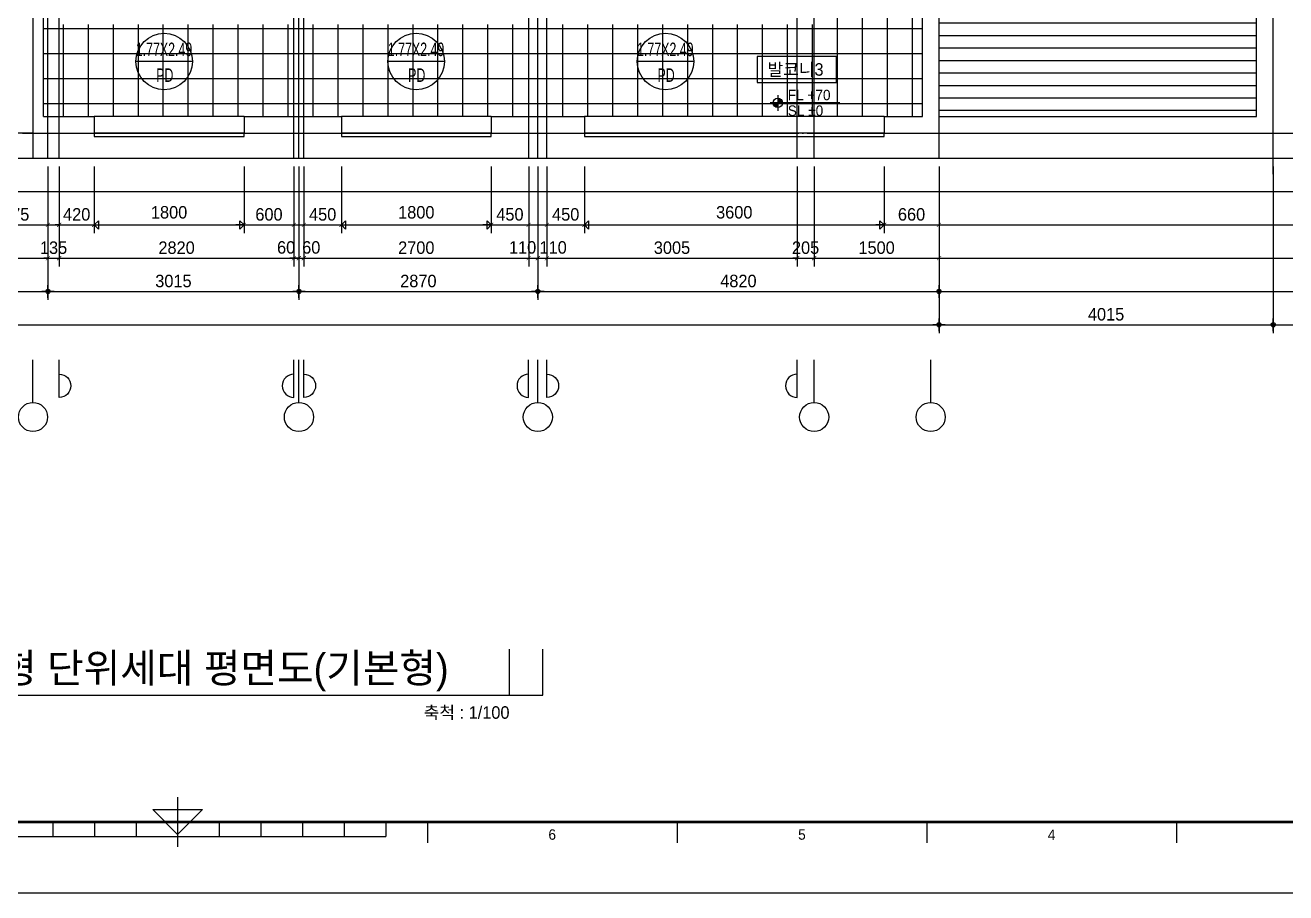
# Model space of a CAD drawing. Header units: millimetres. Extents: x -24416 to 92204, y -190080 to 23760.
# Drawn here: x 19218 to 34363, y -190080 to -179660 of the extents above; entities that cross this region are included whole.
import ezdxf
from ezdxf.enums import TextEntityAlignment as Align

# ---------------------------------------------------------------- set-up
doc = ezdxf.new("R2010")
doc.units = ezdxf.units.MM
doc.header["$LTSCALE"] = 50
doc.linetypes.add('AUDIT_D_220706163347-0', pattern=[0])
doc.linetypes.add('CEN', pattern=[62, 60, -1, 0, -1])
doc.layers.get('defpoints').update_dxf_attribs({"color": 139})
for name, color, linetype in [('A-레벨', 7, 'AUDIT_D_220706163347-0'), ('A-창호부호', 4, 'Continuous'), ('A-치수', 7, 'AUDIT_D_220706163347-0'), ('AA-BORD-FORM', 7, 'Continuous'), ('AA-BORD-TEXT', 3, 'Continuous'), ('AA-XXXX-DIMS', 7, 'Continuous'), ('AA-XXXX-SYMB', 7, 'Continuous'), ('AA-XXXX-TEXT', 3, 'Continuous'), ('ARDM', 7, 'Continuous'), ('CEN_CON', 1, 'CEN'), ('CEN_WALL', 12, 'CEN'), ('CONC', 2, 'Continuous'), ('DIM', 7, 'AUDIT_D_220706163347-0'), ('ELE3_CON', 7, 'Continuous'), ('HAT', 5, 'Continuous'), ('X - 단위세대$0$ETC', 6, 'Continuous'), ('바닥타일', 8, 'Continuous'), ('실명', 3, 'AUDIT_D_220706163347-0'), ('실명박스', 7, 'AUDIT_D_220706163347-0')]:
    doc.layers.add(name, color=color, linetype=linetype)
doc.layers.add('Defpoint', color=135, linetype='Continuous', plot=False)
doc.layers.add('MC', color=135, linetype='Continuous', plot=False)
doc.styles.add('HAUD01', font='Dotum.ttf')
doc.styles.add('맑은고딕', font='malgun.ttf', dxfattribs={"width": 0.9})
doc.dimstyles.new('DIM-50', dxfattribs={"dimscale": 50, "dimtxt": 3, "dimasz": 1, "dimexe": 2, "dimexo": 2, "dimgap": 1, "dimtad": 1, "dimdec": 0, "dimzin": 0, "dimdsep": 46, "dimtxsty": '맑은고딕', "dimblk1": 'DIMDOT', "dimblk2": 'DIMDOT', "dimsah": 1, "dimcen": 0.09, "dimdle": 2, "dimclrd": 7, "dimclre": 7, "dimclrt": 3, "dimadec": 0, "dimazin": 0, "dimtfac": 1, "dimtdec": 0, "dimtix": 1, "dimtmove": 2, "dimatfit": 3, "dimldrblk": 'DIMDOT', "dimfxl": 1, "dimtolj": 1, "dimtzin": 0, "dimarcsym": 0})
doc.dimstyles.new('MCDIM-50', dxfattribs={"dimscale": 50, "dimtxt": 3, "dimasz": 1, "dimexe": 2, "dimexo": 2, "dimgap": 1, "dimtad": 1, "dimdec": 0, "dimzin": 0, "dimdsep": 46, "dimtxsty": '맑은고딕', "dimblk1": 'ARCHTICK', "dimblk2": 'ARCHTICK', "dimsah": 1, "dimcen": 0.09, "dimdle": 2, "dimclrd": 7, "dimclre": 7, "dimclrt": 3, "dimadec": 0, "dimazin": 0, "dimtfac": 1, "dimtdec": 0, "dimtix": 1, "dimtmove": 2, "dimatfit": 3, "dimldrblk": 'ARCHTICK', "dimfxl": 1, "dimtolj": 1, "dimtzin": 0, "dimarcsym": 0})
doc.dimstyles.new('외부100-win', dxfattribs={"dimscale": 50, "dimtxt": 3, "dimasz": 1, "dimexe": 2, "dimexo": 2.5, "dimgap": 1.5, "dimtad": 1, "dimdec": 0, "dimzin": 0, "dimdsep": 46, "dimtxsty": '맑은고딕', "dimblk": 'DO2-2', "dimblk1": 'DO2-2', "dimblk2": 'DIMDOT', "dimcen": 0.09, "dimdle": 2, "dimclrd": 7, "dimclre": 7, "dimclrt": 3, "dimadec": 0, "dimazin": 0, "dimtfac": 1, "dimtdec": 0, "dimtix": 1, "dimtmove": 2, "dimatfit": 3, "dimldrblk": 'DO2-2', "dimfxl": 1, "dimtolj": 1, "dimtzin": 0, "dimarcsym": 0})

# ---------------------------------------------------------------- blocks, each defined once
blk = doc.blocks.new('A$C4D377245')
at = {"layer": 'A-창호부호'}
blk.add_line((675, 345), (15, 345), dxfattribs=at)
blk.add_circle((345, 345), 330, dxfattribs=at)
blk = doc.blocks.new('U-131B(기본)', base_point=(-85340, -187586))
at = {"layer": 'HAT', "ltscale": 100}
h = blk.add_hatch(dxfattribs=at)
h.set_pattern_fill('_USER', color=8, scale=150, pattern_type=0)
h.set_pattern_definition([(2e-15, (38263.87, -197032.43), (0, 150), [])])
h.paths.add_polyline_path([(-56010, -179026), (-59280, -179026), (-59280, -180551), (-59425, -180551), (-59825, -180551), (-59825, -182096), (-59825, -187386), (-56010, -187386)])
at = {"layer": '바닥타일'}
h = blk.add_hatch(dxfattribs=at)
h.set_pattern_fill('_USER', color=256, scale=300, double=1, pattern_type=0)
h.set_pattern_definition([(0, (-274922.57, -137101.1), (0, 300), []), (90, (-274922.57, -137101.1), (-300, 2e-14), [])])
h.paths.add_polyline_path([(-60025, -187386), (-60025, -181896), (-60025, -179946), (-60665, -179946), (-60665, -179036), (-61130, -179036), (-61130, -181531), (-61130, -182106), (-61130, -186281), (-70585, -186281), (-70585, -187386)])
at = {"layer": 'CEN_CON'}
for p, q in [((-55810, -188079), (-55810, -175556)), ((-59825, -187886), (-59825, -178969)), ((-70710, -187886), (-70710, -180211)), ((-70710, -187886), (-70710, -180711)), ((-70530, -187886), (-70530, -183461)), ((-64645, -187886), (-64645, -183461)), ((-70710, -187586), (-85945, -187586)), ((-70710, -187586), (-55510, -187586))]:
    blk.add_line(p, q, dxfattribs=at)
at = {"layer": 'CEN_WALL'}
for p, q in [((-61325, -187886), (-61325, -178536)), ((-67515, -187886), (-67515, -183461))]:
    blk.add_line(p, q, dxfattribs=at)
at = {"layer": 'CONC'}
for p, q in [((-70585, -187386), (-70585, -186071)), ((-60025, -187386), (-60025, -186201)), ((-59825, -187586), (-59825, -186201)), ((-70585, -187386), (-69975, -187386)), ((-69975, -187386), (-69975, -187586)), ((-68175, -187386), (-67005, -187386)), ((-68175, -187386), (-68175, -187586)), ((-67005, -187386), (-67005, -187586)), ((-65205, -187386), (-64085, -187386)), ((-65205, -187386), (-65205, -187586)), ((-64085, -187386), (-64085, -187586)), ((-60485, -187386), (-60025, -187386)), ((-60485, -187386), (-60485, -187586)), ((-70835, -187586), (-69975, -187586)), ((-68175, -187586), (-67005, -187586)), ((-65205, -187586), (-64085, -187586)), ((-60485, -187586), (-59825, -187586))]:
    blk.add_line(p, q, dxfattribs=at)
at = {"layer": 'ELE3_CON'}
for p, q in [((-55810, -187586), (-55810, -178826)), ((-56010, -187386), (-56010, -179026)), ((-68175, -187386), (-69975, -187386)), ((-65205, -187386), (-67005, -187386)), ((-60485, -187386), (-64085, -187386)), ((-59825, -187386), (-56010, -187386)), ((-59825, -187586), (-55810, -187586))]:
    blk.add_line(p, q, dxfattribs=at)
at = {"layer": 'MC'}
for p, q in [((-61530, -187886), (-61530, -178536)), ((-70395, -187886), (-70395, -183461)), ((-67575, -187886), (-67575, -183461)), ((-67455, -187886), (-67455, -183461)), ((-64755, -187886), (-64755, -183461)), ((-64535, -187886), (-64535, -183461))]:
    blk.add_line(p, q, dxfattribs=at)
at = {"layer": 'X - 단위세대$0$ETC'}
for points in [[(-68175, -187626), (-68175, -187586), (-69975, -187586), (-69975, -187626), (-68175, -187626)], [(-65205, -187626), (-65205, -187586), (-67005, -187586), (-67005, -187626), (-65205, -187626)], [(-60485, -187626), (-60485, -187586), (-64085, -187586), (-64085, -187626), (-60485, -187626)]]:
    blk.add_lwpolyline(points, dxfattribs=at)
blk = doc.blocks.new('A$Cb33ca4a3')
at = {"layer": 'A-레벨'}
h = blk.add_hatch(color=256, dxfattribs=at)
h.paths.add_polyline_path([(28260, -204409), (28260, -204353), (28203, -204353, 0.414214)])
h.paths.add_polyline_path([(28260, -204297), (28260, -204353), (28316, -204353, 0.414214)])
for p, q in [((28260, -204259), (28260, -204447)), ((29007, -204353), (28170, -204353))]:
    blk.add_line(p, q, dxfattribs=at)
blk.add_circle((28260, -204353), 56.2, dxfattribs=at)
at = {"layer": 'A-레벨', "color": 4, "style": 'HAUD01'}
for s, p in [('FL +70', (28380, -204321)), ('SL %%P0', (28380, -204509))]:
    blk.add_text(s, height=125, dxfattribs=at).set_placement(p)
blk = doc.blocks.new('중심')
at = {"layer": 'DIM'}
blk.add_line((-350, 0), (0, 0), dxfattribs=at)
blk.add_circle((-470, 0), 120, dxfattribs=at)
blk = doc.blocks.new('DIMDOT')
at = {"layer": 'AA-XXXX-DIMS'}
for p, q in [((-1.5, 0), (1.5, 0)), ((0, -1.5), (0, 1.5))]:
    blk.add_line(p, q, dxfattribs=at)
for radius in [0.5, 0.25]:
    blk.add_circle((0, 0), radius, dxfattribs=at)
blk = doc.blocks.new('*D203')
at = {"layer": 'defpoints', "color": 0, "transparency": 16777216}
for p in [(16192, -205018), (19492, -205018), (19492, -206618)]:
    blk.add_point(p, dxfattribs=at)
at = {"layer": 'DIM', "color": 7, "lineweight": -2, "transparency": 16777216}
for p, q in [((16192, -205118), (16192, -206718)), ((19492, -205118), (19492, -206718)), ((16242, -206618), (19442, -206618))]:
    blk.add_line(p, q, dxfattribs=at)
at = {"layer": 'DIM', "color": 7, "lineweight": -2, "transparency": 16777216, "xscale": 50, "yscale": 50, "zscale": 50, "rotation": 180}
blk.add_blockref('DIMDOT', (16192, -206618), dxfattribs=at)
at = {"layer": 'DIM', "color": 7, "lineweight": -2, "transparency": 16777216, "xscale": 50, "yscale": 50, "zscale": 50}
blk.add_blockref('DIMDOT', (19492, -206618), dxfattribs=at)
at = {"layer": 'DIM', "color": 3, "transparency": 16777216, "insert": (17842, -206493), "char_height": 150, "attachment_point": 5, "style": 'HAUD01'}
blk.add_mtext('\\A1;3300', dxfattribs=at)
blk = doc.blocks.new('*D204')
at = {"layer": 'defpoints', "color": 0, "transparency": 16777216}
for p in [(19492, -205018), (22507, -205018), (22507, -206618)]:
    blk.add_point(p, dxfattribs=at)
at = {"layer": 'DIM', "color": 7, "lineweight": -2, "transparency": 16777216}
for p, q in [((19492, -205118), (19492, -206718)), ((22507, -205118), (22507, -206718)), ((19542, -206618), (22457, -206618))]:
    blk.add_line(p, q, dxfattribs=at)
at = {"layer": 'DIM', "color": 7, "lineweight": -2, "transparency": 16777216, "xscale": 50, "yscale": 50, "zscale": 50, "rotation": 180}
blk.add_blockref('DIMDOT', (19492, -206618), dxfattribs=at)
at = {"layer": 'DIM', "color": 7, "lineweight": -2, "transparency": 16777216, "xscale": 50, "yscale": 50, "zscale": 50}
blk.add_blockref('DIMDOT', (22507, -206618), dxfattribs=at)
at = {"layer": 'DIM', "color": 3, "transparency": 16777216, "insert": (20999, -206493), "char_height": 150, "attachment_point": 5, "style": 'HAUD01'}
blk.add_mtext('\\A1;3015', dxfattribs=at)
blk = doc.blocks.new('*D205')
at = {"layer": 'defpoints', "color": 0, "transparency": 16777216}
for p in [(22507, -205018), (25377, -205018), (25377, -206618)]:
    blk.add_point(p, dxfattribs=at)
at = {"layer": 'DIM', "color": 7, "lineweight": -2, "transparency": 16777216}
for p, q in [((22507, -205118), (22507, -206718)), ((25377, -205118), (25377, -206718)), ((22557, -206618), (25327, -206618))]:
    blk.add_line(p, q, dxfattribs=at)
at = {"layer": 'DIM', "color": 7, "lineweight": -2, "transparency": 16777216, "xscale": 50, "yscale": 50, "zscale": 50, "rotation": 180}
blk.add_blockref('DIMDOT', (22507, -206618), dxfattribs=at)
at = {"layer": 'DIM', "color": 7, "lineweight": -2, "transparency": 16777216, "xscale": 50, "yscale": 50, "zscale": 50}
blk.add_blockref('DIMDOT', (25377, -206618), dxfattribs=at)
at = {"layer": 'DIM', "color": 3, "transparency": 16777216, "insert": (23942, -206493), "char_height": 150, "attachment_point": 5, "style": 'HAUD01'}
blk.add_mtext('\\A1;2870', dxfattribs=at)
blk = doc.blocks.new('*D206')
at = {"layer": 'defpoints', "color": 0, "transparency": 16777216}
for p in [(25377, -205018), (30197, -205018), (30197, -206618)]:
    blk.add_point(p, dxfattribs=at)
at = {"layer": 'DIM', "color": 7, "lineweight": -2, "transparency": 16777216}
for p, q in [((25377, -205118), (25377, -206718)), ((30197, -205118), (30197, -206718)), ((25427, -206618), (30147, -206618))]:
    blk.add_line(p, q, dxfattribs=at)
at = {"layer": 'DIM', "color": 7, "lineweight": -2, "transparency": 16777216, "xscale": 50, "yscale": 50, "zscale": 50, "rotation": 180}
blk.add_blockref('DIMDOT', (25377, -206618), dxfattribs=at)
at = {"layer": 'DIM', "color": 7, "lineweight": -2, "transparency": 16777216, "xscale": 50, "yscale": 50, "zscale": 50}
blk.add_blockref('DIMDOT', (30197, -206618), dxfattribs=at)
at = {"layer": 'DIM', "color": 3, "transparency": 16777216, "insert": (27787, -206493), "char_height": 150, "attachment_point": 5, "style": 'HAUD01'}
blk.add_mtext('\\A1;4820', dxfattribs=at)
blk = doc.blocks.new('*D207')
at = {"layer": 'defpoints', "color": 0, "transparency": 16777216}
for p in [(30197, -205018), (34212, -205018), (34212, -207018)]:
    blk.add_point(p, dxfattribs=at)
at = {"layer": 'DIM', "color": 7, "lineweight": -2, "transparency": 16777216}
for p, q in [((30197, -205118), (30197, -207118)), ((34212, -205118), (34212, -207118)), ((30247, -207018), (34162, -207018))]:
    blk.add_line(p, q, dxfattribs=at)
at = {"layer": 'DIM', "color": 7, "lineweight": -2, "transparency": 16777216, "xscale": 50, "yscale": 50, "zscale": 50, "rotation": 180}
blk.add_blockref('DIMDOT', (30197, -207018), dxfattribs=at)
at = {"layer": 'DIM', "color": 7, "lineweight": -2, "transparency": 16777216, "xscale": 50, "yscale": 50, "zscale": 50}
blk.add_blockref('DIMDOT', (34212, -207018), dxfattribs=at)
at = {"layer": 'DIM', "color": 3, "transparency": 16777216, "insert": (32204, -206893), "char_height": 150, "attachment_point": 5, "style": 'HAUD01'}
blk.add_mtext('\\A1;4015', dxfattribs=at)
blk = doc.blocks.new('*D208')
at = {"layer": 'defpoints', "color": 0, "transparency": 16777216}
for p in [(4682, -205018), (30197, -205018), (30197, -207018)]:
    blk.add_point(p, dxfattribs=at)
at = {"layer": 'DIM', "color": 7, "lineweight": -2, "transparency": 16777216}
for p, q in [((4682, -205118), (4682, -207118)), ((30197, -205118), (30197, -207118)), ((4732, -207018), (30147, -207018))]:
    blk.add_line(p, q, dxfattribs=at)
at = {"layer": 'DIM', "color": 7, "lineweight": -2, "transparency": 16777216, "xscale": 50, "yscale": 50, "zscale": 50, "rotation": 180}
blk.add_blockref('DIMDOT', (4682, -207018), dxfattribs=at)
at = {"layer": 'DIM', "color": 7, "lineweight": -2, "transparency": 16777216, "xscale": 50, "yscale": 50, "zscale": 50}
blk.add_blockref('DIMDOT', (30197, -207018), dxfattribs=at)
at = {"layer": 'DIM', "color": 3, "transparency": 16777216, "insert": (17439, -206893), "char_height": 150, "attachment_point": 5, "style": 'HAUD01'}
blk.add_mtext('\\A1;25515', dxfattribs=at)
blk = doc.blocks.new('_ArchTick')
at = {"color": 0, "linetype": 'ByBlock', "const_width": 0.15}
blk.add_lwpolyline([(-0.5, -0.5), (0.5, 0.5)], dxfattribs=at)
blk = doc.blocks.new('*D218')
at = {"layer": 'defpoints', "color": 0, "linetype": 'ByBlock', "transparency": 16777216}
for p in [(19492, -205018), (19627, -205018), (19627, -206218)]:
    blk.add_point(p, dxfattribs=at)
at = {"layer": 'DIM', "color": 7, "linetype": 'ByBlock', "lineweight": -2, "transparency": 16777216}
for p, q in [((19492, -205118), (19492, -206318)), ((19627, -205118), (19627, -206318)), ((19492, -206218), (19442, -206218)), ((19492, -206218), (19627, -206218)), ((19627, -206218), (19677, -206218))]:
    blk.add_line(p, q, dxfattribs=at)
at = {"layer": 'DIM', "color": 7, "linetype": 'ByBlock', "lineweight": -2, "transparency": 16777216, "xscale": 50, "yscale": 50, "zscale": 50}
blk.add_blockref('_ArchTick', (19492, -206218), dxfattribs=at)
at = {"layer": 'DIM', "color": 7, "linetype": 'ByBlock', "lineweight": -2, "transparency": 16777216, "xscale": 50, "yscale": 50, "zscale": 50, "rotation": 180}
blk.add_blockref('_ArchTick', (19627, -206218), dxfattribs=at)
at = {"layer": 'DIM', "color": 3, "linetype": 'ByBlock', "transparency": 16777216, "insert": (19559, -206093), "char_height": 150, "attachment_point": 5, "style": 'HAUD01'}
blk.add_mtext('\\A1;135', dxfattribs=at)
blk = doc.blocks.new('*D219')
at = {"layer": 'defpoints', "color": 0, "linetype": 'ByBlock', "transparency": 16777216}
for p in [(19627, -205018), (22447, -205018), (22447, -206218)]:
    blk.add_point(p, dxfattribs=at)
at = {"layer": 'DIM', "color": 7, "linetype": 'ByBlock', "lineweight": -2, "transparency": 16777216}
for p, q in [((19627, -205118), (19627, -206318)), ((22447, -205118), (22447, -206318)), ((19527, -206218), (22547, -206218))]:
    blk.add_line(p, q, dxfattribs=at)
at = {"layer": 'DIM', "color": 7, "linetype": 'ByBlock', "lineweight": -2, "transparency": 16777216, "xscale": 50, "yscale": 50, "zscale": 50, "rotation": 180}
blk.add_blockref('_ArchTick', (19627, -206218), dxfattribs=at)
at = {"layer": 'DIM', "color": 7, "linetype": 'ByBlock', "lineweight": -2, "transparency": 16777216, "xscale": 50, "yscale": 50, "zscale": 50}
blk.add_blockref('_ArchTick', (22447, -206218), dxfattribs=at)
at = {"layer": 'DIM', "color": 3, "linetype": 'ByBlock', "transparency": 16777216, "insert": (21037, -206093), "char_height": 150, "attachment_point": 5, "style": 'HAUD01'}
blk.add_mtext('\\A1;2820', dxfattribs=at)
blk = doc.blocks.new('*D220')
at = {"layer": 'defpoints', "color": 0, "linetype": 'ByBlock', "transparency": 16777216}
for p in [(22447, -205018), (22507, -205018), (22507, -206218)]:
    blk.add_point(p, dxfattribs=at)
at = {"layer": 'DIM', "color": 7, "linetype": 'ByBlock', "lineweight": -2, "transparency": 16777216}
for p, q in [((22447, -205118), (22447, -206318)), ((22507, -205118), (22507, -206318)), ((22447, -206218), (22397, -206218)), ((22447, -206218), (22507, -206218)), ((22507, -206218), (22557, -206218))]:
    blk.add_line(p, q, dxfattribs=at)
at = {"layer": 'DIM', "color": 7, "linetype": 'ByBlock', "lineweight": -2, "transparency": 16777216, "xscale": 50, "yscale": 50, "zscale": 50}
blk.add_blockref('_ArchTick', (22447, -206218), dxfattribs=at)
at = {"layer": 'DIM', "color": 7, "linetype": 'ByBlock', "lineweight": -2, "transparency": 16777216, "xscale": 50, "yscale": 50, "zscale": 50, "rotation": 180}
blk.add_blockref('_ArchTick', (22507, -206218), dxfattribs=at)
at = {"layer": 'DIM', "color": 3, "linetype": 'ByBlock', "transparency": 16777216, "insert": (22353, -206090), "char_height": 150, "attachment_point": 5, "style": 'HAUD01'}
blk.add_mtext('\\A1;60', dxfattribs=at)
blk = doc.blocks.new('*D221')
at = {"layer": 'defpoints', "color": 0, "linetype": 'ByBlock', "transparency": 16777216}
for p in [(22507, -205018), (22567, -205018), (22567, -206218)]:
    blk.add_point(p, dxfattribs=at)
at = {"layer": 'DIM', "color": 7, "linetype": 'ByBlock', "lineweight": -2, "transparency": 16777216}
for p, q in [((22507, -205118), (22507, -206318)), ((22567, -205118), (22567, -206318)), ((22507, -206218), (22457, -206218)), ((22507, -206218), (22567, -206218)), ((22567, -206218), (22617, -206218))]:
    blk.add_line(p, q, dxfattribs=at)
at = {"layer": 'DIM', "color": 7, "linetype": 'ByBlock', "lineweight": -2, "transparency": 16777216, "xscale": 50, "yscale": 50, "zscale": 50}
blk.add_blockref('_ArchTick', (22507, -206218), dxfattribs=at)
at = {"layer": 'DIM', "color": 7, "linetype": 'ByBlock', "lineweight": -2, "transparency": 16777216, "xscale": 50, "yscale": 50, "zscale": 50, "rotation": 180}
blk.add_blockref('_ArchTick', (22567, -206218), dxfattribs=at)
at = {"layer": 'DIM', "color": 3, "linetype": 'ByBlock', "transparency": 16777216, "insert": (22655, -206090), "char_height": 150, "attachment_point": 5, "style": 'HAUD01'}
blk.add_mtext('\\A1;60', dxfattribs=at)
blk = doc.blocks.new('*D222')
at = {"layer": 'defpoints', "color": 0, "linetype": 'ByBlock', "transparency": 16777216}
for p in [(22567, -205018), (25267, -205018), (25267, -206218)]:
    blk.add_point(p, dxfattribs=at)
at = {"layer": 'DIM', "color": 7, "linetype": 'ByBlock', "lineweight": -2, "transparency": 16777216}
for p, q in [((22567, -205118), (22567, -206318)), ((25267, -205118), (25267, -206318)), ((22467, -206218), (25367, -206218))]:
    blk.add_line(p, q, dxfattribs=at)
at = {"layer": 'DIM', "color": 7, "linetype": 'ByBlock', "lineweight": -2, "transparency": 16777216, "xscale": 50, "yscale": 50, "zscale": 50, "rotation": 180}
blk.add_blockref('_ArchTick', (22567, -206218), dxfattribs=at)
at = {"layer": 'DIM', "color": 7, "linetype": 'ByBlock', "lineweight": -2, "transparency": 16777216, "xscale": 50, "yscale": 50, "zscale": 50}
blk.add_blockref('_ArchTick', (25267, -206218), dxfattribs=at)
at = {"layer": 'DIM', "color": 3, "linetype": 'ByBlock', "transparency": 16777216, "insert": (23917, -206093), "char_height": 150, "attachment_point": 5, "style": 'HAUD01'}
blk.add_mtext('\\A1;2700', dxfattribs=at)
blk = doc.blocks.new('*D223')
at = {"layer": 'defpoints', "color": 0, "linetype": 'ByBlock', "transparency": 16777216}
for p in [(25267, -205018), (25377, -205018), (25377, -206218)]:
    blk.add_point(p, dxfattribs=at)
at = {"layer": 'DIM', "color": 7, "linetype": 'ByBlock', "lineweight": -2, "transparency": 16777216}
for p, q in [((25267, -205118), (25267, -206318)), ((25377, -205118), (25377, -206318)), ((25167, -206218), (25477, -206218))]:
    blk.add_line(p, q, dxfattribs=at)
at = {"layer": 'DIM', "color": 7, "linetype": 'ByBlock', "lineweight": -2, "transparency": 16777216, "xscale": 50, "yscale": 50, "zscale": 50, "rotation": 180}
blk.add_blockref('_ArchTick', (25267, -206218), dxfattribs=at)
at = {"layer": 'DIM', "color": 7, "linetype": 'ByBlock', "lineweight": -2, "transparency": 16777216, "xscale": 50, "yscale": 50, "zscale": 50}
blk.add_blockref('_ArchTick', (25377, -206218), dxfattribs=at)
at = {"layer": 'DIM', "color": 3, "linetype": 'ByBlock', "transparency": 16777216, "insert": (25194, -206090), "char_height": 150, "attachment_point": 5, "style": 'HAUD01'}
blk.add_mtext('\\A1;110', dxfattribs=at)
blk = doc.blocks.new('*D224')
at = {"layer": 'defpoints', "color": 0, "linetype": 'ByBlock', "transparency": 16777216}
for p in [(25377, -205018), (25487, -205018), (25487, -206218)]:
    blk.add_point(p, dxfattribs=at)
at = {"layer": 'DIM', "color": 7, "linetype": 'ByBlock', "lineweight": -2, "transparency": 16777216}
for p, q in [((25377, -205118), (25377, -206318)), ((25487, -205118), (25487, -206318)), ((25277, -206218), (25587, -206218))]:
    blk.add_line(p, q, dxfattribs=at)
at = {"layer": 'DIM', "color": 7, "linetype": 'ByBlock', "lineweight": -2, "transparency": 16777216, "xscale": 50, "yscale": 50, "zscale": 50, "rotation": 180}
blk.add_blockref('_ArchTick', (25377, -206218), dxfattribs=at)
at = {"layer": 'DIM', "color": 7, "linetype": 'ByBlock', "lineweight": -2, "transparency": 16777216, "xscale": 50, "yscale": 50, "zscale": 50}
blk.add_blockref('_ArchTick', (25487, -206218), dxfattribs=at)
at = {"layer": 'DIM', "color": 3, "linetype": 'ByBlock', "transparency": 16777216, "insert": (25561, -206090), "char_height": 150, "attachment_point": 5, "style": 'HAUD01'}
blk.add_mtext('\\A1;110', dxfattribs=at)
blk = doc.blocks.new('*D225')
at = {"layer": 'defpoints', "color": 0, "linetype": 'ByBlock', "transparency": 16777216}
for p in [(25487, -205018), (28492, -205018), (28492, -206218)]:
    blk.add_point(p, dxfattribs=at)
at = {"layer": 'DIM', "color": 7, "linetype": 'ByBlock', "lineweight": -2, "transparency": 16777216}
for p, q in [((25487, -205118), (25487, -206318)), ((28492, -205118), (28492, -206318)), ((25387, -206218), (28592, -206218))]:
    blk.add_line(p, q, dxfattribs=at)
at = {"layer": 'DIM', "color": 7, "linetype": 'ByBlock', "lineweight": -2, "transparency": 16777216, "xscale": 50, "yscale": 50, "zscale": 50, "rotation": 180}
blk.add_blockref('_ArchTick', (25487, -206218), dxfattribs=at)
at = {"layer": 'DIM', "color": 7, "linetype": 'ByBlock', "lineweight": -2, "transparency": 16777216, "xscale": 50, "yscale": 50, "zscale": 50}
blk.add_blockref('_ArchTick', (28492, -206218), dxfattribs=at)
at = {"layer": 'DIM', "color": 3, "linetype": 'ByBlock', "transparency": 16777216, "insert": (26989, -206093), "char_height": 150, "attachment_point": 5, "style": 'HAUD01'}
blk.add_mtext('\\A1;3005', dxfattribs=at)
blk = doc.blocks.new('*D226')
at = {"layer": 'defpoints', "color": 0, "linetype": 'ByBlock', "transparency": 16777216}
for p in [(28492, -205018), (28697, -205018), (28697, -206218)]:
    blk.add_point(p, dxfattribs=at)
at = {"layer": 'DIM', "color": 7, "linetype": 'ByBlock', "lineweight": -2, "transparency": 16777216}
for p, q in [((28492, -205118), (28492, -206318)), ((28697, -205118), (28697, -206318)), ((28492, -206218), (28442, -206218)), ((28492, -206218), (28697, -206218)), ((28697, -206218), (28747, -206218))]:
    blk.add_line(p, q, dxfattribs=at)
at = {"layer": 'DIM', "color": 7, "linetype": 'ByBlock', "lineweight": -2, "transparency": 16777216, "xscale": 50, "yscale": 50, "zscale": 50}
blk.add_blockref('_ArchTick', (28492, -206218), dxfattribs=at)
at = {"layer": 'DIM', "color": 7, "linetype": 'ByBlock', "lineweight": -2, "transparency": 16777216, "xscale": 50, "yscale": 50, "zscale": 50, "rotation": 180}
blk.add_blockref('_ArchTick', (28697, -206218), dxfattribs=at)
at = {"layer": 'DIM', "color": 3, "linetype": 'ByBlock', "transparency": 16777216, "insert": (28594, -206093), "char_height": 150, "attachment_point": 5, "style": 'HAUD01'}
blk.add_mtext('\\A1;205', dxfattribs=at)
blk = doc.blocks.new('*D227')
at = {"layer": 'defpoints', "color": 0, "linetype": 'ByBlock', "transparency": 16777216}
for p in [(28697, -205018), (30197, -205018), (30197, -206218)]:
    blk.add_point(p, dxfattribs=at)
at = {"layer": 'DIM', "color": 7, "linetype": 'ByBlock', "lineweight": -2, "transparency": 16777216}
for p, q in [((28697, -205118), (28697, -206318)), ((30197, -205118), (30197, -206318)), ((28597, -206218), (30297, -206218))]:
    blk.add_line(p, q, dxfattribs=at)
at = {"layer": 'DIM', "color": 7, "linetype": 'ByBlock', "lineweight": -2, "transparency": 16777216, "xscale": 50, "yscale": 50, "zscale": 50, "rotation": 180}
blk.add_blockref('_ArchTick', (28697, -206218), dxfattribs=at)
at = {"layer": 'DIM', "color": 7, "linetype": 'ByBlock', "lineweight": -2, "transparency": 16777216, "xscale": 50, "yscale": 50, "zscale": 50}
blk.add_blockref('_ArchTick', (30197, -206218), dxfattribs=at)
at = {"layer": 'DIM', "color": 3, "linetype": 'ByBlock', "transparency": 16777216, "insert": (29447, -206093), "char_height": 150, "attachment_point": 5, "style": 'HAUD01'}
blk.add_mtext('\\A1;1500', dxfattribs=at)
blk = doc.blocks.new('*D260')
at = {"layer": 'defpoints', "color": 0, "linetype": 'ByBlock', "transparency": 16777216}
for p in [(18717, -205018), (19492, -205018), (19492, -205818)]:
    blk.add_point(p, dxfattribs=at)
at = {"layer": 'DIM', "color": 7, "linetype": 'ByBlock', "lineweight": -2, "transparency": 16777216}
for p, q in [((18717, -205118), (18717, -205918)), ((19492, -205118), (19492, -205918)), ((18617, -205818), (19592, -205818))]:
    blk.add_line(p, q, dxfattribs=at)
at = {"layer": 'DIM', "color": 7, "linetype": 'ByBlock', "lineweight": -2, "transparency": 16777216, "xscale": 50, "yscale": 50, "zscale": 50, "rotation": 180}
blk.add_blockref('_ArchTick', (18717, -205818), dxfattribs=at)
at = {"layer": 'DIM', "color": 7, "linetype": 'ByBlock', "lineweight": -2, "transparency": 16777216, "xscale": 50, "yscale": 50, "zscale": 50}
blk.add_blockref('_ArchTick', (19492, -205818), dxfattribs=at)
at = {"layer": 'DIM', "color": 3, "linetype": 'ByBlock', "transparency": 16777216, "insert": (19104, -205693), "char_height": 150, "attachment_point": 5, "style": 'HAUD01'}
blk.add_mtext('\\A1;775', dxfattribs=at)
blk = doc.blocks.new('*D261')
at = {"layer": 'defpoints', "color": 0, "linetype": 'ByBlock', "transparency": 16777216}
for p in [(19627, -205018), (20047, -205018), (20047, -205818)]:
    blk.add_point(p, dxfattribs=at)
at = {"layer": 'DIM', "color": 7, "linetype": 'ByBlock', "lineweight": -2, "transparency": 16777216}
for p, q in [((19627, -205118), (19627, -205918)), ((20047, -205118), (20047, -205918)), ((19627, -205818), (19577, -205818)), ((19627, -205818), (20047, -205818)), ((20047, -205818), (20097, -205818))]:
    blk.add_line(p, q, dxfattribs=at)
at = {"layer": 'DIM', "color": 7, "linetype": 'ByBlock', "lineweight": -2, "transparency": 16777216, "xscale": 50, "yscale": 50, "zscale": 50}
blk.add_blockref('_ArchTick', (19627, -205818), dxfattribs=at)
at = {"layer": 'DIM', "color": 7, "linetype": 'ByBlock', "lineweight": -2, "transparency": 16777216, "xscale": 50, "yscale": 50, "zscale": 50, "rotation": 180}
blk.add_blockref('_ArchTick', (20047, -205818), dxfattribs=at)
at = {"layer": 'DIM', "color": 3, "linetype": 'ByBlock', "transparency": 16777216, "insert": (19837, -205693), "char_height": 150, "attachment_point": 5, "style": 'HAUD01'}
blk.add_mtext('\\A1;420', dxfattribs=at)
blk = doc.blocks.new('DO2-2')
at = {"layer": 'ARDM'}
blk.add_line((0, 0), (-2, 0), dxfattribs=at)
blk.add_lwpolyline([(-1, -1), (-1, 1), (0, 0)], close=True, dxfattribs=at)
blk = doc.blocks.new('*D262')
at = {"layer": 'defpoints', "color": 0, "linetype": 'ByBlock', "transparency": 16777216}
for p in [(20047, -205018), (21847, -205018), (21847, -205818)]:
    blk.add_point(p, dxfattribs=at)
at = {"layer": 'DIM', "color": 7, "linetype": 'ByBlock', "lineweight": -2, "transparency": 16777216}
for p, q in [((20047, -205143), (20047, -205918)), ((21847, -205143), (21847, -205918)), ((20097, -205818), (21797, -205818))]:
    blk.add_line(p, q, dxfattribs=at)
at = {"layer": 'DIM', "color": 7, "linetype": 'ByBlock', "lineweight": -2, "transparency": 16777216, "xscale": 50, "yscale": 50, "zscale": 50, "rotation": 180}
blk.add_blockref('DO2-2', (20047, -205818), dxfattribs=at)
at = {"layer": 'DIM', "color": 7, "linetype": 'ByBlock', "lineweight": -2, "transparency": 16777216, "xscale": 50, "yscale": 50, "zscale": 50}
blk.add_blockref('DO2-2', (21847, -205818), dxfattribs=at)
at = {"layer": 'DIM', "color": 3, "linetype": 'ByBlock', "transparency": 16777216, "insert": (20947, -205668), "char_height": 150, "attachment_point": 5, "style": 'HAUD01'}
blk.add_mtext('\\A1;1800', dxfattribs=at)
blk = doc.blocks.new('*D263')
at = {"layer": 'defpoints', "color": 0, "linetype": 'ByBlock', "transparency": 16777216}
for p in [(21847, -205018), (22447, -205018), (22447, -205818)]:
    blk.add_point(p, dxfattribs=at)
at = {"layer": 'DIM', "color": 7, "linetype": 'ByBlock', "lineweight": -2, "transparency": 16777216}
for p, q in [((21847, -205118), (21847, -205918)), ((22447, -205118), (22447, -205918)), ((21747, -205818), (22547, -205818))]:
    blk.add_line(p, q, dxfattribs=at)
at = {"layer": 'DIM', "color": 7, "linetype": 'ByBlock', "lineweight": -2, "transparency": 16777216, "xscale": 50, "yscale": 50, "zscale": 50, "rotation": 180}
blk.add_blockref('_ArchTick', (21847, -205818), dxfattribs=at)
at = {"layer": 'DIM', "color": 7, "linetype": 'ByBlock', "lineweight": -2, "transparency": 16777216, "xscale": 50, "yscale": 50, "zscale": 50}
blk.add_blockref('_ArchTick', (22447, -205818), dxfattribs=at)
at = {"layer": 'DIM', "color": 3, "linetype": 'ByBlock', "transparency": 16777216, "insert": (22147, -205693), "char_height": 150, "attachment_point": 5, "style": 'HAUD01'}
blk.add_mtext('\\A1;600', dxfattribs=at)
blk = doc.blocks.new('*D264')
at = {"layer": 'defpoints', "color": 0, "linetype": 'ByBlock', "transparency": 16777216}
for p in [(22567, -205018), (23017, -205018), (23017, -205818)]:
    blk.add_point(p, dxfattribs=at)
at = {"layer": 'DIM', "color": 7, "linetype": 'ByBlock', "lineweight": -2, "transparency": 16777216}
for p, q in [((22567, -205118), (22567, -205918)), ((23017, -205118), (23017, -205918)), ((22467, -205818), (23117, -205818))]:
    blk.add_line(p, q, dxfattribs=at)
at = {"layer": 'DIM', "color": 7, "linetype": 'ByBlock', "lineweight": -2, "transparency": 16777216, "xscale": 50, "yscale": 50, "zscale": 50, "rotation": 180}
blk.add_blockref('_ArchTick', (22567, -205818), dxfattribs=at)
at = {"layer": 'DIM', "color": 7, "linetype": 'ByBlock', "lineweight": -2, "transparency": 16777216, "xscale": 50, "yscale": 50, "zscale": 50}
blk.add_blockref('_ArchTick', (23017, -205818), dxfattribs=at)
at = {"layer": 'DIM', "color": 3, "linetype": 'ByBlock', "transparency": 16777216, "insert": (22792, -205693), "char_height": 150, "attachment_point": 5, "style": 'HAUD01'}
blk.add_mtext('\\A1;450', dxfattribs=at)
blk = doc.blocks.new('*D265')
at = {"layer": 'defpoints', "color": 0, "linetype": 'ByBlock', "transparency": 16777216}
for p in [(23017, -205018), (24817, -205018), (24817, -205818)]:
    blk.add_point(p, dxfattribs=at)
at = {"layer": 'DIM', "color": 7, "linetype": 'ByBlock', "lineweight": -2, "transparency": 16777216}
for p, q in [((23017, -205143), (23017, -205918)), ((24817, -205143), (24817, -205918)), ((23067, -205818), (24767, -205818))]:
    blk.add_line(p, q, dxfattribs=at)
at = {"layer": 'DIM', "color": 7, "linetype": 'ByBlock', "lineweight": -2, "transparency": 16777216, "xscale": 50, "yscale": 50, "zscale": 50, "rotation": 180}
blk.add_blockref('DO2-2', (23017, -205818), dxfattribs=at)
at = {"layer": 'DIM', "color": 7, "linetype": 'ByBlock', "lineweight": -2, "transparency": 16777216, "xscale": 50, "yscale": 50, "zscale": 50}
blk.add_blockref('DO2-2', (24817, -205818), dxfattribs=at)
at = {"layer": 'DIM', "color": 3, "linetype": 'ByBlock', "transparency": 16777216, "insert": (23917, -205668), "char_height": 150, "attachment_point": 5, "style": 'HAUD01'}
blk.add_mtext('\\A1;1800', dxfattribs=at)
blk = doc.blocks.new('*D266')
at = {"layer": 'defpoints', "color": 0, "linetype": 'ByBlock', "transparency": 16777216}
for p in [(24817, -205018), (25267, -205018), (25267, -205818)]:
    blk.add_point(p, dxfattribs=at)
at = {"layer": 'DIM', "color": 7, "linetype": 'ByBlock', "lineweight": -2, "transparency": 16777216}
for p, q in [((24817, -205118), (24817, -205918)), ((25267, -205118), (25267, -205918)), ((24717, -205818), (25367, -205818))]:
    blk.add_line(p, q, dxfattribs=at)
at = {"layer": 'DIM', "color": 7, "linetype": 'ByBlock', "lineweight": -2, "transparency": 16777216, "xscale": 50, "yscale": 50, "zscale": 50, "rotation": 180}
blk.add_blockref('_ArchTick', (24817, -205818), dxfattribs=at)
at = {"layer": 'DIM', "color": 7, "linetype": 'ByBlock', "lineweight": -2, "transparency": 16777216, "xscale": 50, "yscale": 50, "zscale": 50}
blk.add_blockref('_ArchTick', (25267, -205818), dxfattribs=at)
at = {"layer": 'DIM', "color": 3, "linetype": 'ByBlock', "transparency": 16777216, "insert": (25042, -205693), "char_height": 150, "attachment_point": 5, "style": 'HAUD01'}
blk.add_mtext('\\A1;450', dxfattribs=at)
blk = doc.blocks.new('*D267')
at = {"layer": 'defpoints', "color": 0, "linetype": 'ByBlock', "transparency": 16777216}
for p in [(25487, -205018), (25937, -205018), (25937, -205818)]:
    blk.add_point(p, dxfattribs=at)
at = {"layer": 'DIM', "color": 7, "linetype": 'ByBlock', "lineweight": -2, "transparency": 16777216}
for p, q in [((25487, -205118), (25487, -205918)), ((25937, -205118), (25937, -205918)), ((25387, -205818), (26037, -205818))]:
    blk.add_line(p, q, dxfattribs=at)
at = {"layer": 'DIM', "color": 7, "linetype": 'ByBlock', "lineweight": -2, "transparency": 16777216, "xscale": 50, "yscale": 50, "zscale": 50, "rotation": 180}
blk.add_blockref('_ArchTick', (25487, -205818), dxfattribs=at)
at = {"layer": 'DIM', "color": 7, "linetype": 'ByBlock', "lineweight": -2, "transparency": 16777216, "xscale": 50, "yscale": 50, "zscale": 50}
blk.add_blockref('_ArchTick', (25937, -205818), dxfattribs=at)
at = {"layer": 'DIM', "color": 3, "linetype": 'ByBlock', "transparency": 16777216, "insert": (25712, -205693), "char_height": 150, "attachment_point": 5, "style": 'HAUD01'}
blk.add_mtext('\\A1;450', dxfattribs=at)
blk = doc.blocks.new('*D268')
at = {"layer": 'defpoints', "color": 0, "linetype": 'ByBlock', "transparency": 16777216}
for p in [(25937, -205018), (29537, -205018), (29537, -205818)]:
    blk.add_point(p, dxfattribs=at)
at = {"layer": 'DIM', "color": 7, "linetype": 'ByBlock', "lineweight": -2, "transparency": 16777216}
for p, q in [((25937, -205143), (25937, -205918)), ((29537, -205143), (29537, -205918)), ((25987, -205818), (29487, -205818))]:
    blk.add_line(p, q, dxfattribs=at)
at = {"layer": 'DIM', "color": 7, "linetype": 'ByBlock', "lineweight": -2, "transparency": 16777216, "xscale": 50, "yscale": 50, "zscale": 50, "rotation": 180}
blk.add_blockref('DO2-2', (25937, -205818), dxfattribs=at)
at = {"layer": 'DIM', "color": 7, "linetype": 'ByBlock', "lineweight": -2, "transparency": 16777216, "xscale": 50, "yscale": 50, "zscale": 50}
blk.add_blockref('DO2-2', (29537, -205818), dxfattribs=at)
at = {"layer": 'DIM', "color": 3, "linetype": 'ByBlock', "transparency": 16777216, "insert": (27737, -205668), "char_height": 150, "attachment_point": 5, "style": 'HAUD01'}
blk.add_mtext('\\A1;3600', dxfattribs=at)
blk = doc.blocks.new('*D269')
at = {"layer": 'defpoints', "color": 0, "linetype": 'ByBlock', "transparency": 16777216}
for p in [(29537, -205018), (30197, -205018), (30197, -205818)]:
    blk.add_point(p, dxfattribs=at)
at = {"layer": 'DIM', "color": 7, "linetype": 'ByBlock', "lineweight": -2, "transparency": 16777216}
for p, q in [((29537, -205118), (29537, -205918)), ((30197, -205118), (30197, -205918)), ((29437, -205818), (30297, -205818))]:
    blk.add_line(p, q, dxfattribs=at)
at = {"layer": 'DIM', "color": 7, "linetype": 'ByBlock', "lineweight": -2, "transparency": 16777216, "xscale": 50, "yscale": 50, "zscale": 50, "rotation": 180}
blk.add_blockref('_ArchTick', (29537, -205818), dxfattribs=at)
at = {"layer": 'DIM', "color": 7, "linetype": 'ByBlock', "lineweight": -2, "transparency": 16777216, "xscale": 50, "yscale": 50, "zscale": 50}
blk.add_blockref('_ArchTick', (30197, -205818), dxfattribs=at)
at = {"layer": 'DIM', "color": 3, "linetype": 'ByBlock', "transparency": 16777216, "insert": (29867, -205693), "char_height": 150, "attachment_point": 5, "style": 'HAUD01'}
blk.add_mtext('\\A1;660', dxfattribs=at)
blk = doc.blocks.new('XR-FORM 청주월명')
at = {"layer": 'AA-BORD-FORM', "color": 2}
for p, q in [((421, 23), (421, 11)), ((391, 17), (391, 13.5)), ((401, 17), (401, 13.5)), ((411, 17), (411, 13.5)), ((431, 17), (431, 13.5)), ((441, 17), (441, 13.5)), ((451, 17), (451, 13.5)), ((461, 17), (461, 13.5)), ((471, 17), (471, 13.5)), ((481, 17), (481, 12)), ((541, 17), (541, 12)), ((601, 17), (601, 12)), ((661, 17), (661, 12)), ((371, 13.5), (471, 13.5))]:
    blk.add_line(p, q, dxfattribs=at)
at = {"layer": 'AA-BORD-FORM', "color": 1}
blk.add_lwpolyline([(0, 0), (841, 0), (841, 594), (0, 594)], close=True, dxfattribs=at)
at = {"layer": 'AA-BORD-FORM', "color": 2, "const_width": 0.682}
blk.add_lwpolyline([(21, 17), (21, 577), (821, 577), (821, 17)], close=True, dxfattribs=at)
at = {"layer": 'AA-BORD-FORM', "color": 2}
blk.add_lwpolyline([(427, 20), (421, 14), (415, 20)], close=True, dxfattribs=at)
at = {"layer": 'AA-BORD-TEXT', "color": 7, "style": 'HAUD01'}
for s, p in [('6', (511, 13.99)), ('5', (571, 13.99)), ('4', (631, 13.95))]:
    blk.add_text(s, height=2.5, dxfattribs=at).set_placement(p, align=Align.MIDDLE_CENTER)
blk = doc.blocks.new('DIM-1108')
at = {"layer": 'DIM'}
for points in [[(19626.9, -207610.5, -1), (19626.9, -207890.5), (19626.9, -207440.5)], [(22446.9, -207610.5, 1), (22446.9, -207890.5), (22446.9, -207440.5)], [(22566.9, -207610.5, -1), (22566.9, -207890.5), (22566.9, -207440.5)], [(25266.9, -207610.5, 1), (25266.9, -207890.5), (25266.9, -207440.5)], [(25486.9, -207610.5, -1), (25486.9, -207890.5), (25486.9, -207440.5)], [(28491.9, -207610.5, 1), (28491.9, -207890.5), (28491.9, -207440.5)]]:
    blk.add_lwpolyline(points, format="xyb", dxfattribs=at)
at = {"layer": 'A-치수', "xscale": 1.458333333333342, "yscale": 1.458333333333342, "zscale": 1.458333333333342, "rotation": 90}
for p in [(19311.9, -207440.5), (22506.9, -207440.5), (25376.9, -207440.5), (28696.9, -207440.5), (30096.9, -207440.5)]:
    blk.add_blockref('중심', p, dxfattribs=at)
at = {"layer": 'DIM'}
for base, p1, p2, override, picture, middle in [((30196.9, -207018), (4681.9, -205018), (30196.9, -205018), {"dimscale": 50, "dimtxsty": 'HAUD01'}, '*D208', (17439.4, -206892.9)), ((19491.9, -206618), (16191.9, -205018), (19491.9, -205018), {"dimscale": 50, "dimtxsty": 'HAUD01'}, '*D203', (17841.9, -206492.9)), ((22506.9, -206618), (19491.9, -205018), (22506.9, -205018), {"dimscale": 50, "dimtxsty": 'HAUD01'}, '*D204', (20999.4, -206492.9)), ((25376.9, -206618), (22506.9, -205018), (25376.9, -205018), {"dimscale": 50, "dimtxsty": 'HAUD01'}, '*D205', (23941.9, -206492.9)), ((30196.9, -206618), (25376.9, -205018), (30196.9, -205018), {"dimscale": 50, "dimtxsty": 'HAUD01'}, '*D206', (27786.9, -206492.9)), ((34211.9, -207018), (30196.9, -205018), (34211.9, -205018), {"dimtxsty": 'HAUD01'}, '*D207', (32204.4, -206892.9))]:
    dim = blk.add_linear_dim(base=base, p1=p1, p2=p2, angle=180, dimstyle='DIM-50', override=override, dxfattribs=at)
    dim.commit()
    dim.dimension.update_dxf_attribs({"geometry": picture, "text_midpoint": middle})
at = {"layer": 'DIM', "linetype": 'ByBlock'}
for base, p1, p2, dimstyle, picture, middle in [((19491.9, -205818), (18716.9, -205018), (19491.9, -205018), 'MCDIM-50', '*D260', (19104.4, -205692.9)), ((19626.9, -206218), (19491.9, -205018), (19626.9, -205018), 'MCDIM-50', '*D218', (19559.4, -206092.9)), ((22446.9, -206218), (19626.9, -205018), (22446.9, -205018), 'MCDIM-50', '*D219', (21036.9, -206092.9)), ((20046.9, -205818), (19626.9, -205018), (20046.9, -205018), 'MCDIM-50', '*D261', (19836.9, -205692.9)), ((21846.9, -205818), (20046.9, -205018), (21846.9, -205018), '외부100-win', '*D262', (20946.9, -205667.9)), ((22446.9, -205818), (21846.9, -205018), (22446.9, -205018), 'MCDIM-50', '*D263', (22146.9, -205692.9)), ((25266.9, -206218), (22566.9, -205018), (25266.9, -205018), 'MCDIM-50', '*D222', (23916.9, -206092.9)), ((23016.9, -205818), (22566.9, -205018), (23016.9, -205018), 'MCDIM-50', '*D264', (22791.9, -205692.9)), ((24816.9, -205818), (23016.9, -205018), (24816.9, -205018), '외부100-win', '*D265', (23916.9, -205667.9)), ((25266.9, -205818), (24816.9, -205018), (25266.9, -205018), 'MCDIM-50', '*D266', (25041.9, -205692.9)), ((28491.9, -206218), (25486.9, -205018), (28491.9, -205018), 'MCDIM-50', '*D225', (26989.4, -206092.9)), ((25936.9, -205818), (25486.9, -205018), (25936.9, -205018), 'MCDIM-50', '*D267', (25711.9, -205692.9)), ((29536.9, -205818), (25936.9, -205018), (29536.9, -205018), '외부100-win', '*D268', (27736.9, -205667.9)), ((28696.9, -206218), (28491.9, -205018), (28696.9, -205018), 'MCDIM-50', '*D226', (28594.4, -206092.9)), ((30196.9, -206218), (28696.9, -205018), (30196.9, -205018), 'MCDIM-50', '*D227', (29446.9, -206092.9)), ((30196.9, -205818), (29536.9, -205018), (30196.9, -205018), 'MCDIM-50', '*D269', (29866.9, -205692.9))]:
    dim = blk.add_linear_dim(base=base, p1=p1, p2=p2, angle=180, dimstyle=dimstyle, override={"dimtxsty": 'HAUD01'}, dxfattribs=at)
    dim.commit()
    dim.dimension.update_dxf_attribs({"geometry": picture, "text_midpoint": middle})
for base, p1, p2, picture, middle in [((22506.9, -206218), (22446.9, -205018), (22506.9, -205018), '*D220', (22353.5, -206090.5)), ((22566.9, -206218), (22506.9, -205018), (22566.9, -205018), '*D221', (22654.5, -206090.5)), ((25376.9, -206218), (25266.9, -205018), (25376.9, -205018), '*D223', (25194.4, -206090.1)), ((25486.9, -206218), (25376.9, -205018), (25486.9, -205018), '*D224', (25560.8, -206090.1))]:
    dim = blk.add_linear_dim(base=base, p1=p1, p2=p2, angle=180, dimstyle='MCDIM-50', override={"dimtxsty": 'HAUD01'}, dxfattribs=at)
    dim.commit()
    dim.dimension.update_dxf_attribs({"geometry": picture, "text_midpoint": middle, "dimtype": 128})

msp = doc.modelspace()

# ---------------------------------------------------------------- linework, layer by layer
at = {"layer": 'AA-XXXX-SYMB', "color": 3}
msp.add_line((16663, -187706), (25437, -187706), dxfattribs=at)
at = {"layer": 'Defpoint'}
for p, q in [((25037, -187706), (25037, -187156)), ((25437, -187706), (25437, -187156))]:
    msp.add_line(p, q, dxfattribs=at)
at = {"layer": 'defpoints'}
for points in [[(36812, -166533), (2077, -166533), (2077, -183258), (36812, -183258)], [(36412, -166933), (2477, -166933), (2477, -182858), (36412, -182858)], [(36012, -167333), (2877, -167333), (2877, -182458), (36012, -182458)], [(35612, -167733), (3277, -167733), (3277, -182058), (35612, -182058)], [(35212, -168133), (3677, -168133), (3677, -181658), (35212, -181658)], [(34812, -168533), (4077, -168533), (4077, -181258), (34812, -181258)]]:
    msp.add_lwpolyline(points, close=True, dxfattribs=at)
at = {"layer": '실명박스'}
msp.add_lwpolyline([(28011, -180035), (28011, -180348), (28964, -180348), (28964, -180035)], close=True, dxfattribs=at)

# ---------------------------------------------------------------- block references
for name, p in [('DIM-1108', (0, 23760)), ('U-131B(기본)', (4682, -180958))]:
    msp.add_blockref(name, p)
at = {"xscale": 50, "yscale": 50, "zscale": 50}
msp.add_blockref('XR-FORM 청주월명', (0, -190080), dxfattribs=at)
at = {"layer": 'A-창호부호'}
msp.add_blockref('A$Cb33ca4a3', (0, 23760), dxfattribs=at)
at = {"layer": 'A-창호부호', "xscale": 1.028985507291509, "yscale": 1.028985507291509, "zscale": 1.028985507291509}
for p in [(20533, -180451), (23561, -180451), (26556, -180451)]:
    msp.add_blockref('A$C4D377245', p, dxfattribs=at)

# ---------------------------------------------------------------- texts
at = {"layer": 'A-창호부호', "color": 6, "style": 'HAUD01', "width": 0.7}
for s, p in [('1.77X2.49', (20886, -179950)), ('1.77X2.49', (23914, -179950)), ('1.77X2.49', (26909, -179950)), ('PD', (20895, -180260)), ('PD', (23922, -180260)), ('PD', (26918, -180260))]:
    msp.add_text(s, height=162.5, dxfattribs=at).set_placement(p, align=Align.MIDDLE)
at = {"layer": 'AA-XXXX-TEXT', "style": 'HAUD01'}
msp.add_text('P134㎡B형 단위세대 평면도(기본형)', height=350, dxfattribs=at).set_placement((17063, -187556))
at = {"layer": 'AA-XXXX-TEXT', "insert": (25037, -188006), "char_height": 150, "attachment_point": 9, "style": 'HAUD01'}
msp.add_mtext('축척 : 1/100', dxfattribs=at)
at = {"layer": '실명', "style": 'HAUD01'}
msp.add_text('발코니3', height=150, dxfattribs=at).set_placement((28473, -180190), align=Align.MIDDLE)

doc.saveas('drawing.dxf')
